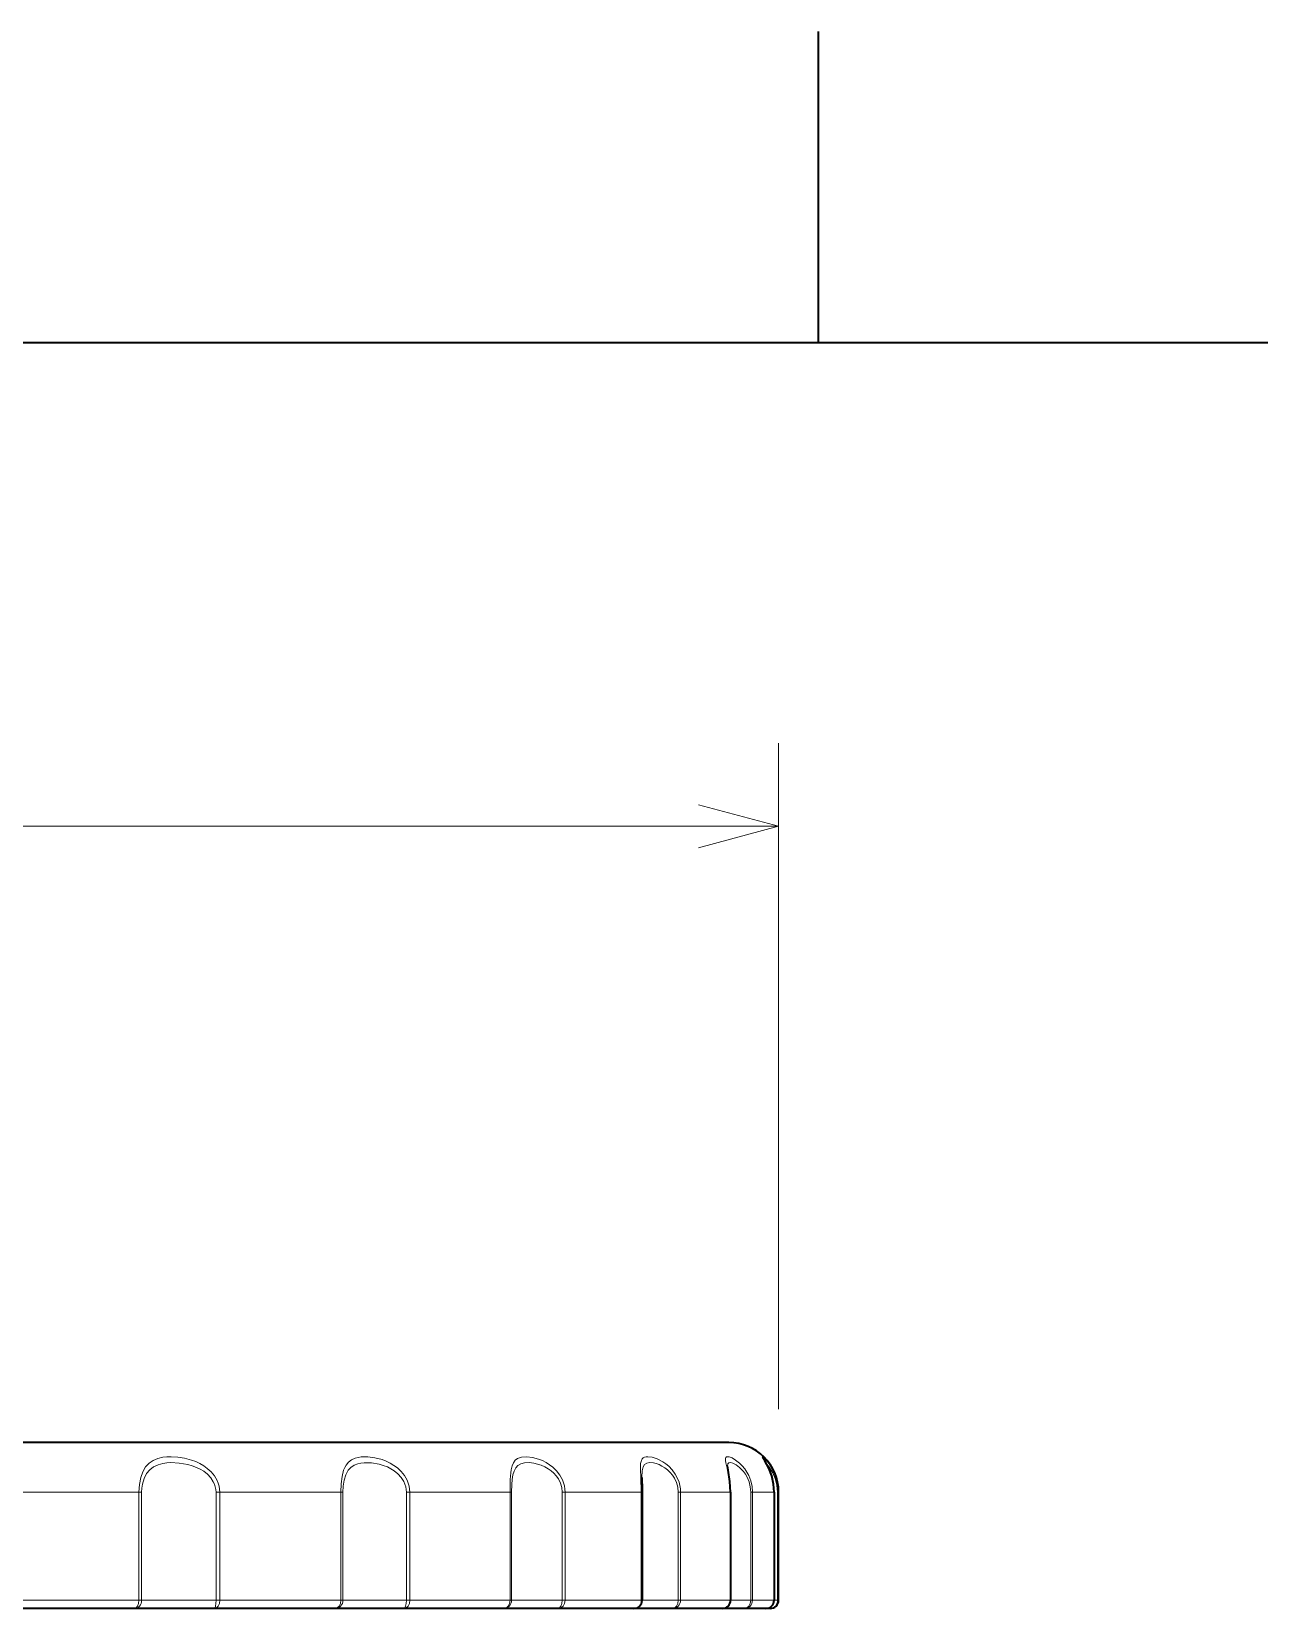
# Model space of a CAD drawing. Extents: x 0 to 420, y 0 to 297.
# Drawn here: x 86.04 to 115.62, y 256.5 to 294.5 of the extents above; entities that cross this region are included whole.
import ezdxf

# ---------------------------------------------------------------- set-up
doc = ezdxf.new("R2010")
doc.units = 0

msp = doc.modelspace()

# ---------------------------------------------------------------- linework, layer by layer
at = {"color": 7, "lineweight": 35, "ltscale": 0.1875}
msp.add_line((105, 287), (105, 294.5), dxfattribs=at)
at = {"color": 7, "lineweight": 35}
msp.add_line((410, 287), (10, 287), dxfattribs=at)
at = {"color": 7, "lineweight": 13, "ltscale": 0.401171}
msp.add_line((104.037, 261.301), (104.037, 277.348), dxfattribs=at)
at = {"color": 7, "lineweight": 13}
msp.add_line((34.037, 275.348), (104.037, 275.348), dxfattribs=at)
at = {"color": 7, "lineweight": 35, "ltscale": 0.458308}
msp.add_line((93.615, 260.501), (75.282, 260.501), dxfattribs=at)
at = {"color": 7, "lineweight": 35, "ltscale": 0.223612}
msp.add_line((102.559, 260.501), (93.615, 260.501), dxfattribs=at)
at = {"color": 7, "lineweight": 35, "ltscale": 0.006947}
msp.add_line((102.837, 260.501), (102.559, 260.501), dxfattribs=at)
at = {"color": 7, "lineweight": 13, "ltscale": 0.083154}
for p, q in [((88.624, 259.301), (85.298, 259.301)), ((88.624, 256.701), (85.298, 256.701))]:
    msp.add_line(p, q, dxfattribs=at)
at = {"color": 7, "lineweight": 13, "ltscale": 0.065}
for p, q in [((88.624, 259.301), (88.624, 256.701)), ((88.689, 259.301), (88.689, 256.701)), ((90.481, 256.701), (90.481, 259.301)), ((90.571, 256.701), (90.571, 259.301)), ((93.488, 259.301), (93.488, 256.701)), ((93.54, 259.301), (93.54, 256.701)), ((95.07, 256.701), (95.07, 259.301)), ((95.151, 256.701), (95.151, 259.301)), ((97.567, 259.301), (97.567, 256.701)), ((97.602, 259.301), (97.602, 256.701)), ((98.823, 256.701), (98.823, 259.301)), ((98.893, 256.701), (98.893, 259.301)), ((100.729, 259.301), (100.729, 256.701)), ((101.618, 256.701), (101.618, 259.301)), ((101.674, 256.701), (101.674, 259.301)), ((102.872, 259.301), (102.872, 256.701)), ((103.366, 256.701), (103.366, 259.301)), ((103.407, 256.701), (103.407, 259.301)), ((103.927, 259.301), (103.927, 256.701)), ((104.01, 256.701), (104.01, 259.301)), ((104.035, 256.701), (104.035, 259.301))]:
    msp.add_line(p, q, dxfattribs=at)
at = {"color": 7, "lineweight": 13, "ltscale": 0.001629}
for p, q in [((88.689, 259.301), (88.624, 259.301)), ((88.689, 256.701), (88.624, 256.701))]:
    msp.add_line(p, q, dxfattribs=at)
at = {"color": 7, "lineweight": 13, "ltscale": 0.002234}
for p, q in [((90.481, 259.301), (90.571, 259.301)), ((90.481, 256.701), (90.571, 256.701))]:
    msp.add_line(p, q, dxfattribs=at)
at = {"color": 7, "lineweight": 13, "ltscale": 0.072946}
for p, q in [((93.488, 259.301), (90.571, 259.301)), ((93.488, 256.701), (90.571, 256.701))]:
    msp.add_line(p, q, dxfattribs=at)
at = {"color": 7, "lineweight": 13, "ltscale": 0.001278}
for p, q in [((93.54, 259.301), (93.488, 259.301)), ((93.54, 256.701), (93.488, 256.701))]:
    msp.add_line(p, q, dxfattribs=at)
at = {"color": 7, "lineweight": 13, "ltscale": 0.002021}
for p, q in [((95.07, 259.301), (95.151, 259.301)), ((95.07, 256.701), (95.151, 256.701))]:
    msp.add_line(p, q, dxfattribs=at)
at = {"color": 7, "lineweight": 13, "ltscale": 0.060394}
for p, q in [((97.567, 259.301), (95.151, 259.301)), ((97.567, 256.701), (95.151, 256.701))]:
    msp.add_line(p, q, dxfattribs=at)
at = {"color": 7, "lineweight": 13, "ltscale": 0.000885582}
for p, q in [((97.602, 259.301), (97.567, 259.301)), ((97.602, 256.701), (97.567, 256.701))]:
    msp.add_line(p, q, dxfattribs=at)
at = {"color": 7, "lineweight": 13, "ltscale": 0.001744}
for p, q in [((98.823, 259.301), (98.893, 259.301)), ((98.823, 256.701), (98.893, 256.701))]:
    msp.add_line(p, q, dxfattribs=at)
at = {"color": 7, "lineweight": 13, "ltscale": 0.045901}
for p, q in [((100.729, 259.301), (98.893, 259.301)), ((100.729, 256.701), (98.893, 256.701))]:
    msp.add_line(p, q, dxfattribs=at)
at = {"color": 7, "lineweight": 13, "ltscale": 0.000472641}
for p, q in [((100.747, 259.301), (100.729, 259.301)), ((100.747, 256.701), (100.729, 256.701))]:
    msp.add_line(p, q, dxfattribs=at)
at = {"color": 7, "lineweight": 35, "ltscale": 0.065}
for p, q in [((100.747, 259.301), (100.747, 256.701)), ((102.878, 259.301), (102.878, 256.701)), ((103.928, 259.301), (103.928, 256.701)), ((104.037, 256.701), (104.037, 259.301))]:
    msp.add_line(p, q, dxfattribs=at)
at = {"color": 7, "lineweight": 13, "ltscale": 0.001411}
for p, q in [((101.618, 259.301), (101.674, 259.301)), ((101.618, 256.701), (101.674, 256.701))]:
    msp.add_line(p, q, dxfattribs=at)
at = {"color": 7, "lineweight": 13, "ltscale": 0.029933}
for p, q in [((102.872, 259.301), (101.674, 259.301)), ((102.872, 256.701), (101.674, 256.701))]:
    msp.add_line(p, q, dxfattribs=at)
at = {"color": 7, "lineweight": 13, "ltscale": 0.000166512}
for p, q in [((102.878, 259.301), (102.872, 259.301)), ((102.878, 256.701), (102.872, 256.701))]:
    msp.add_line(p, q, dxfattribs=at)
at = {"color": 7, "lineweight": 13, "ltscale": 0.001033}
for p, q in [((103.366, 259.301), (103.407, 259.301)), ((103.366, 256.701), (103.407, 256.701))]:
    msp.add_line(p, q, dxfattribs=at)
at = {"color": 7, "lineweight": 13, "ltscale": 0.013002}
for p, q in [((103.927, 259.301), (103.407, 259.301)), ((103.927, 256.701), (103.407, 256.701))]:
    msp.add_line(p, q, dxfattribs=at)
at = {"color": 7, "lineweight": 13, "ltscale": 1.56403e-05}
for p, q in [((103.928, 259.301), (103.927, 259.301)), ((103.928, 256.701), (103.927, 256.701))]:
    msp.add_line(p, q, dxfattribs=at)
at = {"color": 7, "lineweight": 13, "ltscale": 0.000621223}
for p, q in [((104.01, 259.301), (104.035, 259.301)), ((104.01, 256.701), (104.035, 256.701))]:
    msp.add_line(p, q, dxfattribs=at)
at = {"color": 7, "lineweight": 13, "ltscale": 4.80652e-05}
for p, q in [((104.037, 259.301), (104.035, 259.301)), ((104.037, 256.701), (104.035, 256.701))]:
    msp.add_line(p, q, dxfattribs=at)
at = {"color": 7, "lineweight": 35, "ltscale": 0.082679}
msp.add_line((88.512, 256.501), (85.205, 256.501), dxfattribs=at)
at = {"color": 7, "lineweight": 35, "ltscale": 0.048387}
msp.add_line((90.448, 256.501), (88.512, 256.501), dxfattribs=at)
at = {"color": 7, "lineweight": 13, "ltscale": 0.044803}
msp.add_line((90.481, 256.701), (88.689, 256.701), dxfattribs=at)
at = {"color": 7, "lineweight": 35, "ltscale": 0.07253}
msp.add_line((93.349, 256.501), (90.448, 256.501), dxfattribs=at)
at = {"color": 7, "lineweight": 35, "ltscale": 0.041332}
msp.add_line((95.002, 256.501), (93.349, 256.501), dxfattribs=at)
at = {"color": 7, "lineweight": 13, "ltscale": 0.038271}
msp.add_line((95.07, 256.701), (93.54, 256.701), dxfattribs=at)
at = {"color": 7, "lineweight": 35, "ltscale": 0.060049}
msp.add_line((97.404, 256.501), (95.002, 256.501), dxfattribs=at)
at = {"color": 7, "lineweight": 35, "ltscale": 0.032949}
msp.add_line((98.722, 256.501), (97.404, 256.501), dxfattribs=at)
at = {"color": 7, "lineweight": 13, "ltscale": 0.030508}
msp.add_line((98.823, 256.701), (97.602, 256.701), dxfattribs=at)
at = {"color": 7, "lineweight": 35, "ltscale": 0.045639}
msp.add_line((100.547, 256.501), (98.722, 256.501), dxfattribs=at)
at = {"color": 7, "lineweight": 35, "ltscale": 0.023511}
msp.add_line((101.488, 256.501), (100.547, 256.501), dxfattribs=at)
at = {"color": 7, "lineweight": 13, "ltscale": 0.021756}
msp.add_line((101.618, 256.701), (100.748, 256.701), dxfattribs=at)
at = {"color": 7, "lineweight": 35, "ltscale": 0.029762}
msp.add_line((102.678, 256.501), (101.488, 256.501), dxfattribs=at)
at = {"color": 7, "lineweight": 35, "ltscale": 0.013314}
msp.add_line((103.211, 256.501), (102.678, 256.501), dxfattribs=at)
at = {"color": 7, "lineweight": 13, "ltscale": 0.012186}
msp.add_line((103.366, 256.701), (102.878, 256.701), dxfattribs=at)
at = {"color": 7, "lineweight": 35, "ltscale": 0.012928}
msp.add_line((103.728, 256.501), (103.211, 256.501), dxfattribs=at)
at = {"color": 7, "lineweight": 35, "ltscale": 0.002687}
msp.add_line((103.835, 256.501), (103.728, 256.501), dxfattribs=at)
at = {"color": 7, "lineweight": 35, "ltscale": 4.80652e-05}
msp.add_line((103.837, 256.501), (103.835, 256.501), dxfattribs=at)
at = {"color": 7, "lineweight": 13, "ltscale": 0.002061}
msp.add_line((104.01, 256.701), (103.928, 256.701), dxfattribs=at)
at = {"color": 7, "lineweight": 13}
for points in [[(102.105, 274.83), (104.037, 275.348), (102.105, 275.865)], [(90.571, 259.301), (90.567, 259.374), (90.554, 259.445), (90.534, 259.518), (90.505, 259.588), (90.442, 259.696), (90.363, 259.793), (90.271, 259.877), (90.185, 259.939), (90.094, 259.992), (89.993, 260.039), (89.89, 260.078), (89.724, 260.123), (89.559, 260.149), (89.398, 260.158), (89.298, 260.154), (89.202, 260.143), (89.08, 260.114), (88.969, 260.068), (88.87, 260.003), (88.784, 259.912), (88.716, 259.797), (88.668, 259.66), (88.635, 259.486), (88.624, 259.301)], [(90.481, 259.301), (90.477, 259.367), (90.464, 259.432), (90.444, 259.495), (90.416, 259.556), (90.353, 259.651), (90.274, 259.735), (90.184, 259.806), (90.101, 259.857), (90.013, 259.9), (89.909, 259.939), (89.804, 259.969), (89.597, 260.006), (89.395, 260.015), (89.297, 260.008), (89.203, 259.994), (89.085, 259.963), (88.978, 259.913), (88.884, 259.844), (88.806, 259.751), (88.746, 259.635), (88.708, 259.499), (88.694, 259.401), (88.689, 259.301)], [(95.151, 259.301), (95.147, 259.375), (95.135, 259.447), (95.114, 259.521), (95.086, 259.593), (95.023, 259.703), (94.944, 259.801), (94.854, 259.886), (94.769, 259.949), (94.68, 260.002), (94.583, 260.049), (94.485, 260.087), (94.307, 260.134), (94.136, 260.156), (93.978, 260.153), (93.903, 260.141), (93.834, 260.122), (93.749, 260.084), (93.676, 260.029), (93.616, 259.955), (93.583, 259.897), (93.556, 259.831), (93.517, 259.677), (93.496, 259.502), (93.488, 259.301)], [(95.07, 259.301), (95.066, 259.369), (95.054, 259.435), (95.033, 259.5), (95.005, 259.562), (94.943, 259.659), (94.865, 259.744), (94.777, 259.816), (94.694, 259.868), (94.609, 259.91), (94.511, 259.949), (94.413, 259.978), (94.227, 260.01), (94.053, 260.013), (93.974, 260.004), (93.901, 259.988), (93.81, 259.953), (93.731, 259.901), (93.665, 259.831), (93.606, 259.723), (93.567, 259.59), (93.546, 259.45), (93.54, 259.301)], [(98.893, 259.301), (98.889, 259.377), (98.877, 259.452), (98.856, 259.529), (98.827, 259.603), (98.765, 259.716), (98.687, 259.816), (98.599, 259.903), (98.518, 259.965), (98.435, 260.018), (98.344, 260.064), (98.254, 260.1), (98.104, 260.141), (97.967, 260.158), (97.845, 260.149), (97.792, 260.134), (97.745, 260.113), (97.691, 260.071), (97.648, 260.014), (97.616, 259.94), (97.593, 259.845), (97.583, 259.772), (97.572, 259.607), (97.567, 259.301)], [(98.823, 259.301), (98.812, 259.414), (98.78, 259.522), (98.73, 259.622), (98.679, 259.695), (98.621, 259.759), (98.555, 259.817), (98.485, 259.867), (98.401, 259.914), (98.315, 259.952), (98.226, 259.981), (98.14, 260.001), (98.023, 260.015), (97.916, 260.01), (97.823, 259.985), (97.756, 259.947), (97.702, 259.889), (97.661, 259.811), (97.634, 259.719), (97.617, 259.61), (97.607, 259.488), (97.602, 259.301)], [(101.674, 259.301), (101.67, 259.381), (101.658, 259.46), (101.638, 259.541), (101.609, 259.619), (101.548, 259.736), (101.473, 259.84), (101.389, 259.928), (101.32, 259.986), (101.25, 260.034), (101.113, 260.106), (100.987, 260.146), (100.888, 260.158), (100.845, 260.155), (100.808, 260.145), (100.777, 260.128), (100.751, 260.104), (100.722, 260.045), (100.711, 259.992), (100.707, 259.852), (100.716, 259.666), (100.729, 259.301)], [(101.618, 259.301), (101.607, 259.421), (101.576, 259.536), (101.526, 259.642), (101.478, 259.715), (101.424, 259.78), (101.361, 259.84), (101.296, 259.89), (101.226, 259.933), (101.157, 259.966), (101.087, 259.992), (101.02, 260.008), (100.934, 260.015), (100.862, 260.002), (100.807, 259.967), (100.772, 259.911), (100.75, 259.818), (100.743, 259.66)], [(103.407, 259.301), (103.396, 259.443), (103.365, 259.58), (103.316, 259.706), (103.271, 259.789), (103.221, 259.865), (103.159, 259.94), (103.096, 260.003), (103.001, 260.078), (102.914, 260.128), (102.843, 260.154), (102.806, 260.158), (102.779, 260.152), (102.763, 260.138), (102.754, 260.117), (102.754, 260.063), (102.763, 260.014), (102.795, 259.881), (102.83, 259.725), (102.863, 259.492), (102.872, 259.301)], [(103.366, 259.301), (103.355, 259.431), (103.325, 259.554), (103.278, 259.667), (103.237, 259.737), (103.192, 259.8), (103.098, 259.899), (103.012, 259.962), (102.936, 260), (102.876, 260.015), (102.836, 260.009), (102.812, 259.983), (102.804, 259.935)], [(104.035, 259.301), (104.03, 259.405), (104.017, 259.507), (103.995, 259.607), (103.965, 259.702), (103.891, 259.865), (103.811, 259.989), (103.738, 260.077), (103.681, 260.132), (103.65, 260.155), (103.644, 260.158), (103.642, 260.158), (103.641, 260.158), (103.64, 260.157), (103.64, 260.156), (103.64, 260.155), (103.642, 260.149), (103.652, 260.131), (103.727, 260.014), (103.781, 259.917), (103.853, 259.745), (103.884, 259.641), (103.908, 259.529), (103.922, 259.416), (103.927, 259.301)], [(104.01, 259.301), (103.996, 259.473), (103.957, 259.632), (103.901, 259.766), (103.845, 259.861), (103.793, 259.932), (103.749, 259.979)]]:
    msp.add_lwpolyline(points, dxfattribs=at)
at = {"color": 7, "lineweight": 35}
for points in [[(102.878, 259.301), (102.863, 259.561), (102.82, 259.83), (102.805, 259.923), (102.804, 259.935)], [(103.928, 259.301), (103.914, 259.498), (103.87, 259.694), (103.8, 259.88), (103.701, 260.061), (103.682, 260.092)], [(100.743, 259.66), (100.747, 259.359), (100.747, 259.301)]]:
    msp.add_lwpolyline(points, dxfattribs=at)
for centre, radius, start, end in [((102.837, 259.301), 1.2, 360, 90), ((100.547, 256.701), 0.2, 270, 0), ((102.678, 256.701), 0.2, 270, 0), ((103.728, 256.701), 0.2, 270, 360), ((103.837, 256.701), 0.2, 270, 0)]:
    msp.add_arc(centre, radius, start, end, dxfattribs=at)
at = {"color": 7, "lineweight": 13}
for centre, ratio in [((88.512, 256.701), 0.559629), ((88.512, 256.701), 0.885374), ((90.448, 256.701), 0.168532), ((90.448, 256.701), 0.615246), ((93.349, 256.701), 0.698614), ((93.349, 256.701), 0.954153), ((95.002, 256.701), 0.341826), ((95.002, 256.701), 0.746122), ((97.404, 256.701), 0.815144), ((97.404, 256.701), 0.992265), ((98.722, 256.701), 0.504134), ((98.722, 256.701), 0.853016), ((100.547, 256.701), 0.905475), ((101.488, 256.701), 0.650239), ((101.488, 256.701), 0.932494), ((102.678, 256.701), 0.966703), ((103.211, 256.701), 0.775444), ((103.211, 256.701), 0.982001), ((103.728, 256.701), 0.996861), ((103.835, 256.701), 0.875726), ((103.835, 256.701), 0.999945)]:
    msp.add_ellipse(centre, major_axis=(0, 0.2), ratio=ratio, start_param=3.141593, end_param=4.712389, dxfattribs=at)

doc.saveas('drawing.dxf')
